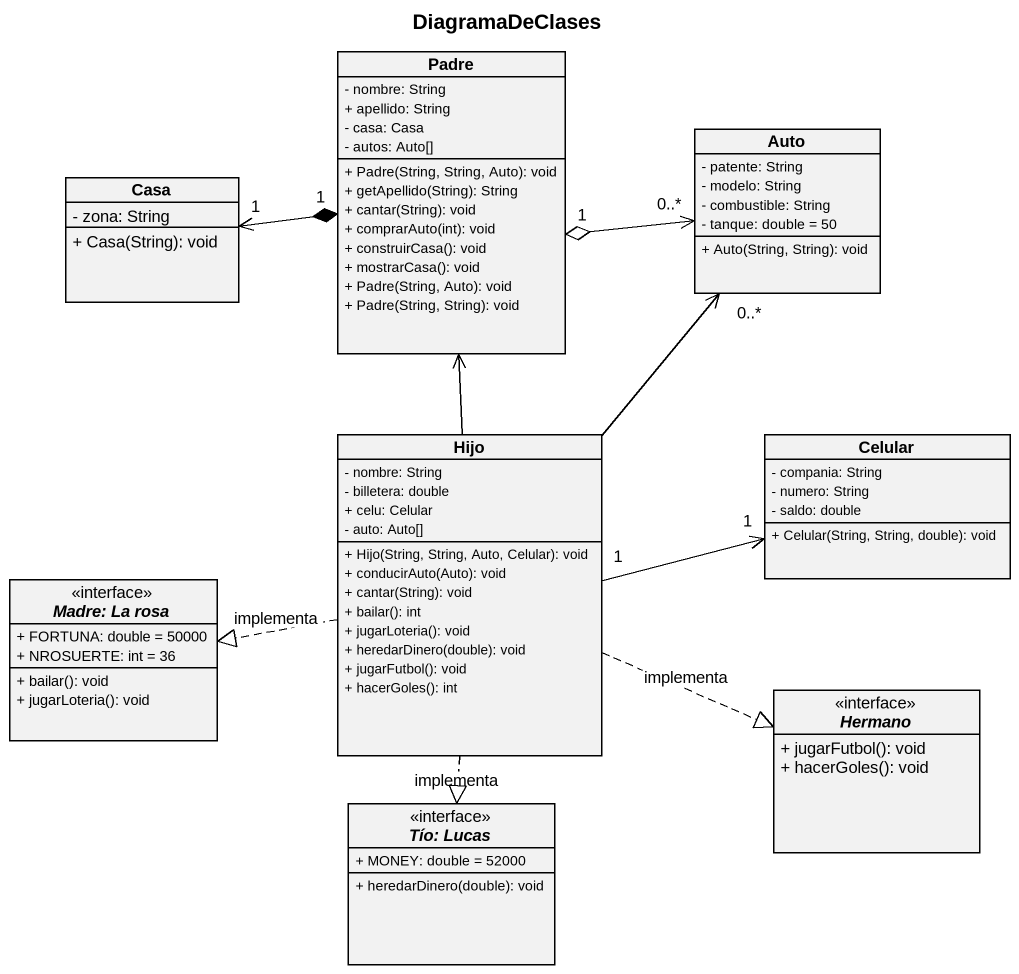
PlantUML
@startuml
title DiagramaDeClases
hide circle
hide empty members
skinparam classAttributeIconSize 0
class Padre {
  - nombre: String
  + apellido: String
  - casa: Casa
  - autos: Auto[]
  + Padre(String, String, Auto): void
  + getApellido(String): String
  + cantar(String): void
  + comprarAuto(int): void
  + construirCasa(): void
  + mostrarCasa(): void
  + Padre(String, Auto): void
  + Padre(String, String): void
}
class Auto {
  - patente: String
  - modelo: String
  - combustible: String
  - tanque: double = 50
  + Auto(String, String): void
}
class Casa {
  - zona: String
  + Casa(String): void
}
class Hijo {
  - nombre: String
  - billetera: double
  + celu: Celular
  - auto: Auto[]
  + Hijo(String, String, Auto, Celular): void
  + conducirAuto(Auto): void
  + cantar(String): void
  + bailar(): int
  + jugarLoteria(): void
  + heredarDinero(double): void
  + jugarFutbol(): void
  + hacerGoles(): int
}
class Celular {
  - compania: String
  - numero: String
  - saldo: double
  + Celular(String, String, double): void
}
interface "Madre: La rosa" as Madre_La_rosa {
  + FORTUNA: double = 50000
  + NROSUERTE: int = 36
  + bailar(): void
  + jugarLoteria(): void
}
interface Hermano {
  + jugarFutbol(): void
  + hacerGoles(): void
}
interface "Tío: Lucas" as Tío_Lucas {
  + MONEY: double = 52000
  + heredarDinero(double): void
}
Auto "0..*" <-left-o "1" Padre
Casa "1" <-right-* "1" Padre
Hijo -up-> Padre
Hijo -up-> "0..*" Auto
Hijo .left.|> Madre_La_rosa : implementa
Hijo .right.|> Hermano : implementa
Hijo ..|> Tío_Lucas : implementa
Celular "1" <-left- "1" Hijo
@enduml
